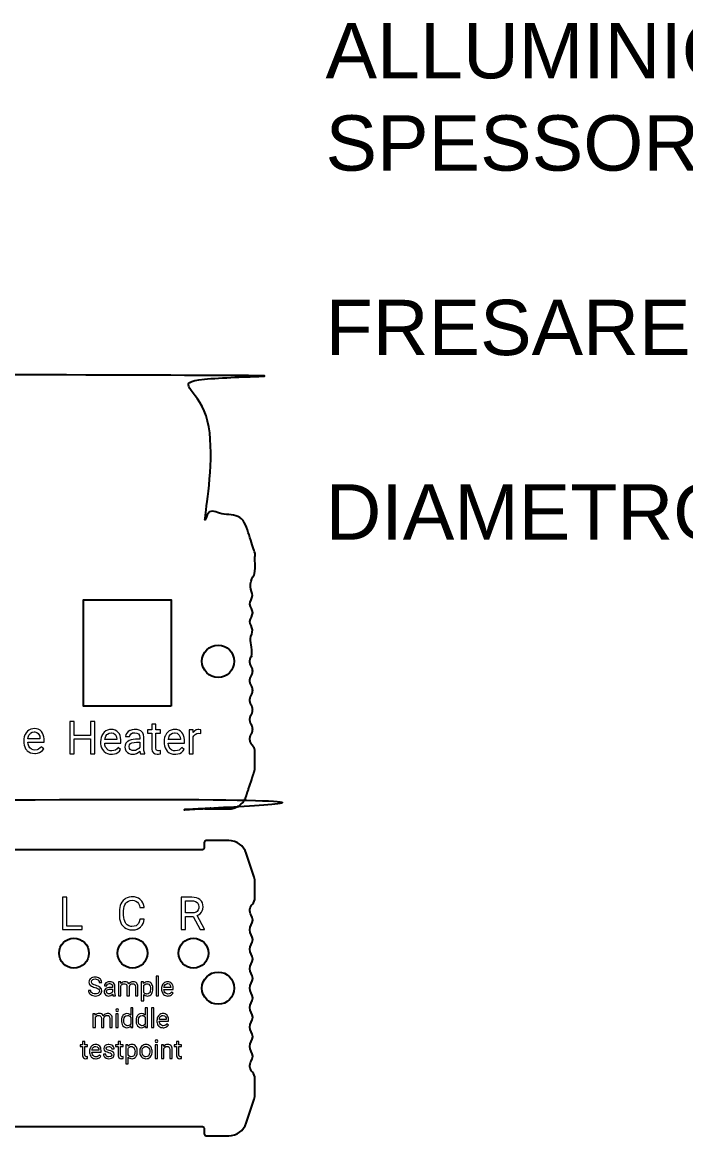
# Model space of a CAD drawing. Header units: inches. Extents: x -13 to 295, y 0 to 121.
# Drawn here: x 69.1 to 141, y 0 to 120.7 of the extents above; entities that cross this region are included whole.
import ezdxf

# ---------------------------------------------------------------- set-up
doc = ezdxf.new("R2010")
doc.units = ezdxf.units.IN
doc.header["$MEASUREMENT"] = 0
doc.layers.add('INCISIONI', color=3, linetype='Continuous')
doc.layers.add('TAGLIO', color=1, linetype='Continuous')
doc.styles.get("Standard").update_dxf_attribs({"font": 'Arial.ttf'})

msp = doc.modelspace()

# ---------------------------------------------------------------- linework, layer by layer
at = {"layer": 'INCISIONI', "color": 3, "lineweight": 0}
for points in [[(74.69, 43.4), (74.69, 44.91), (74.23, 44.91), (74.23, 41.41), (74.69, 41.41), (74.69, 43.03), (76.45, 43.03), (76.45, 41.41), (76.92, 41.41), (76.92, 44.91), (76.45, 44.91), (76.45, 43.4)], [(71.12, 42.16), (71.01, 42.04), (70.84, 41.91), (70.67, 41.84), (70.44, 41.81), (70.26, 41.83), (70.06, 41.91), (69.89, 42.05), (69.88, 42.06), (69.77, 42.23), (69.7, 42.44), (69.67, 42.67), (71.43, 42.67), (71.43, 42.86), (71.42, 43.02), (71.39, 43.25), (71.34, 43.47), (71.26, 43.66), (71.14, 43.81), (71.14, 43.82), (70.99, 43.96), (70.8, 44.07), (70.59, 44.13), (70.36, 44.15), (70.2, 44.13), (69.98, 44.08), (69.78, 43.98), (69.63, 43.86), (69.49, 43.7), (69.37, 43.5), (69.35, 43.46), (69.28, 43.26), (69.24, 43.04), (69.22, 42.81), (69.22, 42.73), (69.23, 42.58), (69.26, 42.35), (69.33, 42.15), (69.43, 41.96), (69.55, 41.8), (69.61, 41.74), (69.78, 41.61), (69.97, 41.52), (70.18, 41.47), (70.41, 41.45), (70.49, 41.45), (70.72, 41.48), (70.92, 41.55), (71.1, 41.65), (71.26, 41.78), (71.39, 41.95)], [(69.79, 43.42), (69.91, 43.59), (69.96, 43.64), (70.14, 43.75), (70.36, 43.78), (70.42, 43.78), (70.63, 43.73), (70.8, 43.6), (70.87, 43.51), (70.95, 43.31), (70.98, 43.07), (70.98, 43.04), (69.68, 43.04), (69.71, 43.21)], [(79.45, 42.08), (79.34, 41.95), (79.17, 41.82), (79, 41.75), (78.77, 41.72), (78.59, 41.74), (78.39, 41.82), (78.22, 41.96), (78.22, 41.97), (78.1, 42.14), (78.02, 42.35), (78, 42.58), (79.76, 42.58), (79.76, 42.77), (79.75, 42.93), (79.72, 43.16), (79.67, 43.38), (79.59, 43.57), (79.48, 43.72), (79.47, 43.73), (79.31, 43.87), (79.13, 43.98), (78.93, 44.04), (78.69, 44.06), (78.53, 44.04), (78.32, 43.99), (78.11, 43.89), (77.96, 43.77), (77.82, 43.61), (77.7, 43.41), (77.68, 43.37), (77.61, 43.17), (77.57, 42.95), (77.55, 42.72), (77.55, 42.64), (77.56, 42.49), (77.59, 42.26), (77.66, 42.06), (77.75, 41.87), (77.89, 41.71), (77.94, 41.65), (78.11, 41.53), (78.3, 41.43), (78.51, 41.38), (78.74, 41.36), (78.83, 41.36), (79.05, 41.39), (79.25, 41.46), (79.43, 41.56), (79.59, 41.69), (79.72, 41.86)], [(78.97, 43.64), (79.13, 43.51), (79.2, 43.42), (79.28, 43.22), (79.31, 42.98), (79.31, 42.95), (78.01, 42.95), (78.05, 43.12), (78.12, 43.33), (78.24, 43.5), (78.29, 43.55), (78.47, 43.66), (78.69, 43.69), (78.75, 43.69)], [(81.77, 43.41), (81.81, 43.19), (81.81, 42.98), (81.38, 42.98), (81.35, 42.98), (81.09, 42.97), (80.87, 42.93), (80.67, 42.86), (80.51, 42.76), (80.44, 42.71), (80.31, 42.55), (80.23, 42.35), (80.2, 42.13), (80.22, 41.94), (80.3, 41.74), (80.45, 41.58), (80.46, 41.56), (80.64, 41.45), (80.84, 41.38), (81.07, 41.36), (81.25, 41.38), (81.45, 41.43), (81.64, 41.54), (81.81, 41.68), (81.83, 41.61), (81.88, 41.41), (82.34, 41.41), (82.34, 41.45), (82.31, 41.55), (82.26, 41.76), (82.25, 42.02), (82.25, 43.21), (82.25, 43.25), (82.21, 43.48), (82.13, 43.68), (81.99, 43.83), (81.92, 43.89), (81.74, 43.98), (81.53, 44.04), (81.28, 44.06), (81.19, 44.05), (80.97, 44.02), (80.77, 43.95), (80.73, 43.94), (80.54, 43.82), (80.39, 43.66), (80.29, 43.5), (80.25, 43.29), (80.7, 43.29), (80.72, 43.41), (80.86, 43.58), (81.03, 43.67), (81.26, 43.7), (81.26, 43.7), (81.5, 43.66), (81.67, 43.56)], [(83.11, 44.64), (83.11, 44.01), (82.63, 44.01), (82.63, 43.66), (83.11, 43.66), (83.11, 42.05), (83.11, 41.93), (83.16, 41.71), (83.26, 41.54), (83.3, 41.5), (83.48, 41.39), (83.71, 41.36), (83.82, 41.37), (84.05, 41.41), (84.05, 41.77), (83.84, 41.74), (83.81, 41.74), (83.62, 41.82), (83.6, 41.83), (83.55, 42.05), (83.55, 43.66), (84.04, 43.66), (84.04, 44.01), (83.55, 44.01), (83.55, 44.64)], [(85.64, 41.36), (85.72, 41.36), (85.94, 41.39), (86.14, 41.46), (86.32, 41.56), (86.48, 41.69), (86.62, 41.86), (86.35, 42.08), (86.23, 41.95), (86.06, 41.82), (85.89, 41.75), (85.66, 41.72), (85.48, 41.74), (85.28, 41.82), (85.11, 41.96), (85.11, 41.97), (84.99, 42.14), (84.92, 42.35), (84.89, 42.58), (86.65, 42.58), (86.65, 42.77), (86.64, 42.93), (86.62, 43.16), (86.56, 43.38), (86.48, 43.57), (86.37, 43.72), (86.36, 43.73), (86.21, 43.87), (86.03, 43.98), (85.82, 44.04), (85.58, 44.06), (85.42, 44.04), (85.21, 43.99), (85.01, 43.89), (84.86, 43.77), (84.71, 43.61), (84.59, 43.41), (84.57, 43.37), (84.5, 43.17), (84.46, 42.95), (84.44, 42.72), (84.44, 42.64), (84.45, 42.49), (84.48, 42.26), (84.55, 42.06), (84.65, 41.87), (84.77, 41.71), (84.83, 41.65), (85, 41.53), (85.19, 41.43), (85.4, 41.38)], [(85.58, 43.69), (85.64, 43.69), (85.85, 43.64), (86.02, 43.51), (86.09, 43.42), (86.17, 43.22), (86.21, 42.98), (86.21, 42.95), (84.9, 42.95), (84.94, 43.12), (85.01, 43.33), (85.13, 43.5), (85.18, 43.55), (85.36, 43.66)], [(87.8, 43.51), (87.98, 43.6), (88.2, 43.63), (88.42, 43.61), (88.42, 44.02), (88.22, 44.06), (88.12, 44.05), (87.92, 44), (87.75, 43.88), (87.6, 43.71), (87.6, 44.01), (87.16, 44.01), (87.16, 41.41), (87.61, 41.41), (87.61, 43.25), (87.66, 43.36)], [(80.69, 41.98), (80.64, 42.19), (80.64, 42.23), (80.69, 42.39), (80.79, 42.51), (80.96, 42.6), (81.18, 42.65), (81.46, 42.67), (81.81, 42.67), (81.81, 42.14), (81.71, 42), (81.54, 41.86), (81.36, 41.78), (81.14, 41.75), (80.97, 41.77), (80.78, 41.87)], [(73.43, 25.85), (73.43, 22.35), (75.55, 22.35), (75.55, 22.73), (73.9, 22.73), (73.9, 25.85)], [(80.18, 25.66), (80.01, 25.51), (79.87, 25.34), (79.76, 25.14), (79.69, 24.95), (79.63, 24.74), (79.6, 24.52), (79.59, 24.28), (79.59, 23.94), (79.59, 23.75), (79.62, 23.52), (79.67, 23.3), (79.75, 23.1), (79.84, 22.92), (79.96, 22.75), (79.99, 22.73), (80.14, 22.58), (80.32, 22.46), (80.51, 22.38), (80.72, 22.32), (80.96, 22.31), (81.07, 22.31), (81.31, 22.34), (81.52, 22.4), (81.71, 22.49), (81.87, 22.61), (81.93, 22.67), (82.06, 22.83), (82.16, 23.02), (82.24, 23.23), (82.28, 23.47), (81.82, 23.47), (81.81, 23.45), (81.75, 23.2), (81.66, 23), (81.54, 22.86), (81.41, 22.77), (81.2, 22.71), (80.96, 22.69), (80.82, 22.7), (80.61, 22.75), (80.44, 22.86), (80.29, 23.02), (80.26, 23.07), (80.17, 23.25), (80.1, 23.45), (80.06, 23.67), (80.05, 23.93), (80.05, 24.27), (80.05, 24.39), (80.08, 24.63), (80.13, 24.85), (80.2, 25.04), (80.3, 25.2), (80.4, 25.31), (80.57, 25.43), (80.77, 25.5), (81, 25.53), (81.18, 25.51), (81.39, 25.45), (81.56, 25.34), (81.56, 25.33), (81.68, 25.19), (81.76, 24.98), (81.82, 24.73), (82.28, 24.73), (82.27, 24.83), (82.22, 25.06), (82.14, 25.26), (82.03, 25.44), (81.89, 25.59), (81.83, 25.65), (81.65, 25.76), (81.45, 25.84), (81.24, 25.89), (81, 25.91), (80.88, 25.9), (80.66, 25.87), (80.45, 25.8), (80.26, 25.71)], [(86.3, 22.35), (86.76, 22.35), (86.76, 23.77), (87.58, 23.77), (88.34, 22.35), (88.84, 22.35), (88.84, 22.38), (88.02, 23.87), (88.18, 23.94), (88.36, 24.07), (88.51, 24.23), (88.59, 24.37), (88.66, 24.57), (88.68, 24.8), (88.68, 24.8), (88.66, 25.04), (88.6, 25.25), (88.51, 25.43), (88.37, 25.58), (88.31, 25.63), (88.14, 25.73), (87.94, 25.79), (87.71, 25.84), (87.46, 25.85), (86.3, 25.85)], [(86.76, 25.47), (87.47, 25.47), (87.65, 25.46), (87.86, 25.4), (88.03, 25.3), (88.1, 25.22), (88.19, 25.03), (88.22, 24.8), (88.21, 24.69), (88.15, 24.49), (88.02, 24.32), (87.91, 24.24), (87.71, 24.17), (87.47, 24.15), (86.76, 24.15)], [(77.66, 15.84), (77.62, 15.96), (77.6, 15.98), (77.52, 16.07), (77.41, 16.15), (77.38, 16.17), (77.28, 16.22), (77.16, 16.26), (77.02, 16.31), (77.01, 16.31), (76.86, 16.36), (76.75, 16.41), (76.66, 16.46), (76.59, 16.55), (76.56, 16.67), (76.56, 16.7), (76.59, 16.82), (76.67, 16.91), (76.72, 16.94), (76.83, 16.98), (76.97, 17), (77.08, 16.99), (77.2, 16.95), (77.3, 16.89), (77.34, 16.84), (77.39, 16.73), (77.41, 16.6), (77.68, 16.6), (77.67, 16.67), (77.64, 16.79), (77.59, 16.91), (77.54, 16.97), (77.45, 17.06), (77.34, 17.13), (77.23, 17.17), (77.11, 17.2), (76.97, 17.21), (76.95, 17.21), (76.81, 17.2), (76.69, 17.17), (76.58, 17.12), (76.48, 17.06), (76.42, 17), (76.35, 16.9), (76.31, 16.79), (76.29, 16.66), (76.29, 16.64), (76.31, 16.52), (76.37, 16.41), (76.45, 16.31), (76.47, 16.29), (76.56, 16.23), (76.67, 16.17), (76.79, 16.12), (76.94, 16.07), (76.97, 16.07), (77.12, 16.02), (77.23, 15.96), (77.31, 15.91), (77.32, 15.91), (77.39, 15.81), (77.42, 15.69), (77.42, 15.67), (77.39, 15.55), (77.31, 15.46), (77.24, 15.42), (77.13, 15.38), (76.99, 15.37), (76.99, 15.37), (76.85, 15.38), (76.73, 15.42), (76.63, 15.48), (76.57, 15.53), (76.51, 15.64), (76.49, 15.76), (76.23, 15.76), (76.24, 15.68), (76.27, 15.56), (76.33, 15.45), (76.39, 15.38), (76.48, 15.3), (76.6, 15.24), (76.61, 15.23), (76.73, 15.19), (76.86, 15.16), (76.99, 15.15), (77.02, 15.15), (77.16, 15.17), (77.29, 15.19), (77.4, 15.24), (77.49, 15.3), (77.55, 15.35), (77.62, 15.45), (77.67, 15.56), (77.68, 15.69), (77.68, 15.71)], [(83.83, 15.18), (83.83, 15.18), (83.83, 17.29), (83.57, 17.29), (83.57, 15.18)], [(78.22, 16.26), (78.24, 16.32), (78.32, 16.42), (78.41, 16.47), (78.54, 16.49), (78.55, 16.49), (78.68, 16.47), (78.78, 16.41), (78.84, 16.33), (78.86, 16.2), (78.86, 16.08), (78.61, 16.08), (78.59, 16.08), (78.45, 16.07), (78.32, 16.05), (78.21, 16.01), (78.11, 15.96), (78.08, 15.93), (78, 15.83), (77.95, 15.72), (77.94, 15.6), (77.95, 15.49), (78, 15.37), (78.08, 15.28), (78.09, 15.27), (78.19, 15.21), (78.31, 15.17), (78.44, 15.15), (78.54, 15.16), (78.65, 15.19), (78.76, 15.26), (78.86, 15.34), (78.87, 15.3), (78.9, 15.18), (79.16, 15.18), (79.16, 15.2), (79.14, 15.26), (79.12, 15.38), (79.11, 15.53), (79.11, 16.21), (79.11, 16.24), (79.09, 16.37), (79.04, 16.48), (78.96, 16.57), (78.92, 16.6), (78.82, 16.65), (78.7, 16.68), (78.56, 16.7), (78.51, 16.69), (78.38, 16.68), (78.26, 16.64), (78.25, 16.63), (78.13, 16.56), (78.05, 16.47), (77.99, 16.37), (77.97, 16.26)], [(78.86, 15.6), (78.8, 15.52), (78.7, 15.44), (78.6, 15.4), (78.47, 15.37), (78.38, 15.39), (78.27, 15.44), (78.22, 15.51), (78.19, 15.63), (78.19, 15.65), (78.22, 15.74), (78.28, 15.81), (78.37, 15.86), (78.5, 15.89), (78.66, 15.9), (78.86, 15.9)], [(79.51, 16.67), (79.51, 15.18), (79.76, 15.18), (79.76, 16.27), (79.79, 16.33), (79.87, 16.41), (79.98, 16.46), (80.1, 16.48), (80.17, 16.48), (80.28, 16.44), (80.36, 16.38), (80.41, 16.28), (80.42, 16.16), (80.42, 15.18), (80.68, 15.18), (80.68, 16.17), (80.68, 16.18), (80.71, 16.3), (80.78, 16.4), (80.79, 16.4), (80.89, 16.46), (81.02, 16.48), (81.04, 16.48), (81.17, 16.46), (81.26, 16.4), (81.27, 16.4), (81.32, 16.3), (81.34, 16.16), (81.34, 15.18), (81.59, 15.18), (81.59, 16.18), (81.59, 16.19), (81.58, 16.32), (81.54, 16.44), (81.49, 16.53), (81.42, 16.6), (81.33, 16.66), (81.22, 16.68), (81.09, 16.7), (81.05, 16.7), (80.93, 16.68), (80.81, 16.63), (80.81, 16.63), (80.7, 16.55), (80.62, 16.46), (80.61, 16.48), (80.54, 16.58), (80.45, 16.64), (80.33, 16.68), (80.2, 16.7), (80.07, 16.68), (79.95, 16.65), (79.85, 16.59), (79.76, 16.5), (79.75, 16.67)], [(82.31, 16.59), (82.22, 16.5), (82.21, 16.67), (81.97, 16.67), (81.97, 14.61), (82.23, 14.61), (82.23, 15.33), (82.3, 15.26), (82.4, 15.2), (82.52, 15.17), (82.65, 15.15), (82.77, 15.17), (82.89, 15.2), (82.99, 15.27), (83.07, 15.36), (83.11, 15.42), (83.16, 15.52), (83.2, 15.64), (83.22, 15.77), (83.23, 15.91), (83.23, 15.93), (83.23, 16.03), (83.21, 16.17), (83.18, 16.29), (83.13, 16.4), (83.07, 16.49), (82.99, 16.58), (82.89, 16.64), (82.78, 16.68), (82.65, 16.7), (82.53, 16.68), (82.41, 16.65)], [(82.51, 15.37), (82.4, 15.4), (82.3, 15.46), (82.23, 15.57), (82.23, 16.28), (82.26, 16.32), (82.35, 16.41), (82.45, 16.46), (82.57, 16.48), (82.67, 16.47), (82.78, 16.42), (82.87, 16.34), (82.89, 16.31), (82.94, 16.2), (82.96, 16.08), (82.97, 15.94), (82.97, 15.85), (82.95, 15.71), (82.92, 15.6), (82.87, 15.51), (82.81, 15.44), (82.7, 15.38), (82.58, 15.36)], [(84.41, 16.53), (84.32, 16.44), (84.25, 16.33), (84.25, 16.3), (84.2, 16.19), (84.18, 16.07), (84.17, 15.93), (84.17, 15.88), (84.17, 15.8), (84.19, 15.67), (84.23, 15.55), (84.29, 15.45), (84.36, 15.35), (84.39, 15.32), (84.49, 15.25), (84.6, 15.2), (84.72, 15.17), (84.85, 15.15), (84.9, 15.16), (85.03, 15.17), (85.14, 15.21), (85.24, 15.27), (85.33, 15.35), (85.41, 15.44), (85.26, 15.56), (85.19, 15.49), (85.09, 15.42), (85, 15.38), (84.86, 15.36), (84.76, 15.37), (84.65, 15.42), (84.55, 15.5), (84.55, 15.5), (84.48, 15.6), (84.44, 15.72), (84.42, 15.85), (85.43, 15.85), (85.43, 15.96), (85.43, 16.05), (85.41, 16.19), (85.38, 16.31), (85.33, 16.41), (85.27, 16.5), (85.26, 16.51), (85.18, 16.59), (85.07, 16.65), (84.95, 16.68), (84.82, 16.7), (84.72, 16.69), (84.61, 16.66), (84.49, 16.6)], [(84.45, 16.16), (84.5, 16.28), (84.56, 16.38), (84.59, 16.4), (84.7, 16.47), (84.82, 16.49), (84.86, 16.49), (84.98, 16.46), (85.07, 16.38), (85.11, 16.33), (85.15, 16.22), (85.17, 16.08), (85.17, 16.06), (84.43, 16.06)], [(79.24, 13.73), (79.2, 13.62), (79.24, 13.52), (79.35, 13.48), (79.46, 13.52), (79.5, 13.62), (79.46, 13.73), (79.35, 13.77)], [(80.4, 13.25), (80.24, 13.23), (80.1, 13.16), (79.98, 13.05), (79.93, 12.98), (79.87, 12.84), (79.83, 12.68), (79.82, 12.49), (79.82, 12.48), (79.82, 12.37), (79.85, 12.2), (79.9, 12.05), (79.98, 11.92), (79.98, 11.92), (80.1, 11.81), (80.24, 11.74), (80.4, 11.71), (80.56, 11.73), (80.71, 11.79), (80.82, 11.9), (80.84, 11.74), (81.07, 11.74), (81.07, 13.85), (80.82, 13.85), (80.82, 13.07), (80.71, 13.16), (80.57, 13.23), (80.4, 13.25)], [(81.99, 13.25), (81.99, 13.25), (81.82, 13.23), (81.68, 13.16), (81.56, 13.05), (81.52, 12.98), (81.45, 12.84), (81.42, 12.68), (81.4, 12.49), (81.4, 12.48), (81.41, 12.37), (81.43, 12.2), (81.49, 12.05), (81.56, 11.92), (81.57, 11.92), (81.69, 11.81), (81.83, 11.74), (81.99, 11.71), (82.15, 11.73), (82.29, 11.79), (82.41, 11.9), (82.42, 11.74), (82.66, 11.74), (82.66, 13.85), (82.4, 13.85), (82.4, 13.07), (82.3, 13.16), (82.16, 13.23)], [(83.32, 11.74), (83.32, 11.74), (83.32, 13.85), (83.07, 13.85), (83.07, 11.74)], [(77.29, 13.24), (77.17, 13.21), (77.07, 13.14), (76.98, 13.06), (76.97, 13.23), (76.73, 13.23), (76.73, 11.74), (76.99, 11.74), (76.99, 12.82), (77.02, 12.88), (77.1, 12.97), (77.2, 13.02), (77.33, 13.04), (77.39, 13.03), (77.5, 13), (77.58, 12.94), (77.63, 12.84), (77.64, 12.71), (77.64, 11.74), (77.9, 11.74), (77.9, 12.73), (77.9, 12.73), (77.93, 12.86), (78.01, 12.95), (78.01, 12.96), (78.11, 13.02), (78.24, 13.04), (78.26, 13.04), (78.4, 13.02), (78.49, 12.96), (78.49, 12.96), (78.54, 12.86), (78.56, 12.72), (78.56, 11.74), (78.81, 11.74), (78.81, 12.73), (78.81, 12.75), (78.8, 12.88), (78.77, 12.99), (78.72, 13.09), (78.64, 13.16), (78.55, 13.21), (78.45, 13.24), (78.32, 13.25), (78.28, 13.25), (78.15, 13.23), (78.04, 13.19), (78.03, 13.18), (77.93, 13.11), (77.84, 13.01), (77.83, 13.04), (77.76, 13.13), (77.67, 13.2), (77.55, 13.24), (77.42, 13.25)], [(79.22, 13.23), (79.22, 11.74), (79.47, 11.74), (79.47, 13.23)], [(80.58, 13.02), (80.71, 12.96), (80.82, 12.83), (80.82, 12.15), (80.75, 12.04), (80.62, 11.96), (80.46, 11.93), (80.45, 11.93), (80.3, 11.97), (80.18, 12.07), (80.14, 12.13), (80.09, 12.28), (80.07, 12.46), (80.08, 12.6), (80.11, 12.77), (80.18, 12.89), (80.19, 12.91), (80.31, 13), (80.47, 13.04)], [(82.04, 11.93), (81.88, 11.97), (81.76, 12.07), (81.72, 12.13), (81.67, 12.28), (81.66, 12.46), (81.66, 12.6), (81.7, 12.77), (81.76, 12.89), (81.77, 12.91), (81.89, 13), (82.05, 13.04), (82.17, 13.02), (82.3, 12.96), (82.4, 12.83), (82.4, 12.15), (82.33, 12.04), (82.21, 11.96), (82.05, 11.93)], [(83.82, 13), (83.75, 12.88), (83.74, 12.86), (83.7, 12.75), (83.68, 12.62), (83.67, 12.49), (83.67, 12.44), (83.67, 12.36), (83.69, 12.23), (83.73, 12.11), (83.78, 12), (83.86, 11.91), (83.89, 11.88), (83.99, 11.81), (84.09, 11.75), (84.22, 11.72), (84.35, 11.71), (84.4, 11.71), (84.52, 11.73), (84.64, 11.77), (84.74, 11.82), (84.83, 11.9), (84.91, 12), (84.75, 12.12), (84.69, 12.05), (84.59, 11.97), (84.5, 11.94), (84.36, 11.92), (84.26, 11.93), (84.15, 11.98), (84.05, 12.06), (84.05, 12.06), (83.98, 12.16), (83.94, 12.28), (83.92, 12.41), (84.93, 12.41), (84.93, 12.51), (84.93, 12.61), (84.91, 12.74), (84.88, 12.87), (84.83, 12.97), (84.77, 13.06), (84.76, 13.07), (84.68, 13.15), (84.57, 13.21), (84.45, 13.24), (84.32, 13.25), (84.23, 13.25), (84.1, 13.21), (83.99, 13.16), (83.9, 13.09)], [(83.95, 12.72), (83.99, 12.84), (84.06, 12.93), (84.09, 12.96), (84.19, 13.02), (84.32, 13.05), (84.35, 13.04), (84.47, 13.01), (84.57, 12.94), (84.61, 12.89), (84.65, 12.78), (84.68, 12.64), (84.68, 12.62), (83.93, 12.62)], [(75.89, 8.61), (75.88, 8.62), (75.86, 8.74), (75.86, 9.67), (76.13, 9.67), (76.13, 9.87), (75.86, 9.87), (75.86, 10.23), (75.6, 10.23), (75.6, 9.87), (75.33, 9.87), (75.33, 9.67), (75.6, 9.67), (75.6, 8.75), (75.6, 8.68), (75.63, 8.55), (75.69, 8.45), (75.71, 8.43), (75.81, 8.37), (75.94, 8.35), (76.01, 8.36), (76.14, 8.38), (76.14, 8.58), (76.02, 8.57), (76, 8.57)], [(77.19, 8.57), (77.06, 8.56), (76.96, 8.57), (76.84, 8.61), (76.75, 8.7), (76.74, 8.7), (76.67, 8.8), (76.63, 8.92), (76.62, 9.05), (77.62, 9.05), (77.62, 9.15), (77.62, 9.25), (77.6, 9.38), (77.57, 9.51), (77.53, 9.61), (77.46, 9.7), (77.46, 9.71), (77.37, 9.79), (77.27, 9.85), (77.15, 9.88), (77.01, 9.89), (76.92, 9.89), (76.8, 9.85), (76.69, 9.8), (76.6, 9.73), (76.51, 9.63), (76.45, 9.52), (76.44, 9.5), (76.4, 9.39), (76.37, 9.26), (76.36, 9.13), (76.36, 9.08), (76.37, 9), (76.39, 8.87), (76.42, 8.75), (76.48, 8.64), (76.55, 8.55), (76.58, 8.52), (76.68, 8.45), (76.79, 8.39), (76.91, 8.36), (77.04, 8.35), (77.09, 8.35), (77.22, 8.37), (77.34, 8.41), (77.44, 8.46), (77.53, 8.54), (77.6, 8.64), (77.45, 8.76), (77.39, 8.69), (77.29, 8.61)], [(77.05, 9.68), (77.17, 9.65), (77.27, 9.58), (77.3, 9.53), (77.35, 9.42), (77.37, 9.28), (77.37, 9.26), (76.62, 9.26), (76.65, 9.36), (76.69, 9.48), (76.76, 9.57), (76.78, 9.6), (76.89, 9.66), (77.01, 9.68)], [(77.94, 9.61), (77.91, 9.46), (77.91, 9.42), (77.96, 9.27), (77.99, 9.23), (78.13, 9.13), (78.26, 9.08), (78.43, 9.03), (78.58, 8.99), (78.7, 8.93), (78.72, 8.92), (78.78, 8.77), (78.78, 8.75), (78.7, 8.62), (78.63, 8.58), (78.46, 8.56), (78.35, 8.57), (78.21, 8.63), (78.16, 8.68), (78.11, 8.84), (77.86, 8.84), (77.87, 8.74), (77.93, 8.59), (78.01, 8.51), (78.15, 8.41), (78.29, 8.37), (78.46, 8.35), (78.58, 8.36), (78.74, 8.4), (78.88, 8.47), (78.91, 8.5), (79.01, 8.63), (79.04, 8.79), (79.03, 8.84), (78.98, 8.99), (78.95, 9.04), (78.81, 9.14), (78.67, 9.19), (78.5, 9.24), (78.36, 9.27), (78.23, 9.33), (78.23, 9.33), (78.16, 9.46), (78.16, 9.49), (78.24, 9.62), (78.29, 9.65), (78.45, 9.68), (78.54, 9.68), (78.68, 9.61), (78.71, 9.58), (78.77, 9.43), (79.02, 9.43), (79.02, 9.49), (78.97, 9.64), (78.87, 9.76), (78.78, 9.82), (78.63, 9.87), (78.45, 9.89), (78.36, 9.89), (78.2, 9.85), (78.06, 9.77), (78.03, 9.74)], [(79.75, 8.61), (79.74, 8.62), (79.71, 8.74), (79.71, 9.67), (79.99, 9.67), (79.99, 9.87), (79.71, 9.87), (79.71, 10.23), (79.46, 10.23), (79.46, 9.87), (79.19, 9.87), (79.19, 9.67), (79.46, 9.67), (79.46, 8.75), (79.46, 8.68), (79.49, 8.55), (79.54, 8.45), (79.57, 8.43), (79.67, 8.37), (79.8, 8.35), (79.87, 8.36), (80, 8.38), (80, 8.58), (79.87, 8.57), (79.86, 8.57)], [(80.62, 9.78), (80.53, 9.7), (80.52, 9.87), (80.29, 9.87), (80.29, 7.81), (80.54, 7.81), (80.54, 8.52), (80.61, 8.46), (80.71, 8.4), (80.83, 8.36), (80.97, 8.35), (81.09, 8.36), (81.2, 8.4), (81.3, 8.47), (81.38, 8.56), (81.42, 8.61), (81.47, 8.72), (81.51, 8.83), (81.53, 8.96), (81.54, 9.1), (81.54, 9.13), (81.54, 9.23), (81.52, 9.37), (81.49, 9.49), (81.45, 9.6), (81.38, 9.69), (81.31, 9.78), (81.2, 9.84), (81.09, 9.88), (80.96, 9.89), (80.84, 9.88), (80.72, 9.85)], [(80.83, 8.56), (80.71, 8.6), (80.62, 8.66), (80.54, 8.76), (80.54, 9.47), (80.57, 9.52), (80.66, 9.61), (80.76, 9.66), (80.89, 9.68), (80.98, 9.67), (81.09, 9.62), (81.18, 9.53), (81.2, 9.5), (81.25, 9.4), (81.28, 9.28), (81.29, 9.13), (81.28, 9.05), (81.27, 8.91), (81.23, 8.8), (81.18, 8.7), (81.12, 8.64), (81.01, 8.58), (80.89, 8.56)], [(82.72, 9.85), (82.6, 9.88), (82.47, 9.89), (82.35, 9.88), (82.23, 9.85), (82.12, 9.8), (82.04, 9.73), (81.95, 9.64), (81.88, 9.53), (81.87, 9.51), (81.83, 9.39), (81.81, 9.27), (81.8, 9.14), (81.8, 9.12), (81.8, 9.01), (81.82, 8.88), (81.86, 8.76), (81.91, 8.65), (81.98, 8.56), (82.02, 8.52), (82.11, 8.45), (82.22, 8.4), (82.34, 8.36), (82.47, 8.35), (82.6, 8.36), (82.72, 8.39), (82.83, 8.45), (82.92, 8.51), (83, 8.61), (83.07, 8.72), (83.07, 8.73), (83.12, 8.85), (83.14, 8.97), (83.15, 9.1), (83.15, 9.12), (83.14, 9.24), (83.12, 9.36), (83.08, 9.48), (83.03, 9.59), (82.96, 9.68), (82.92, 9.72), (82.83, 9.8)], [(82.37, 8.57), (82.26, 8.62), (82.17, 8.71), (82.15, 8.74), (82.09, 8.84), (82.06, 8.97), (82.05, 9.1), (82.06, 9.19), (82.07, 9.33), (82.11, 9.44), (82.17, 9.53), (82.24, 9.61), (82.35, 9.67), (82.47, 9.68), (82.58, 9.67), (82.69, 9.62), (82.78, 9.53), (82.8, 9.5), (82.85, 9.39), (82.88, 9.27), (82.9, 9.14), (82.89, 9.06), (82.87, 8.92), (82.84, 8.81), (82.78, 8.71), (82.7, 8.63), (82.6, 8.58), (82.47, 8.56)], [(83.51, 10.36), (83.47, 10.26), (83.51, 10.16), (83.62, 10.12), (83.73, 10.16), (83.77, 10.26), (83.73, 10.36), (83.62, 10.41)], [(83.49, 9.87), (83.49, 8.38), (83.74, 8.38), (83.74, 9.87)], [(84.4, 9.68), (84.39, 9.87), (84.15, 9.87), (84.15, 8.38), (84.4, 8.38), (84.4, 9.44), (84.46, 9.53), (84.55, 9.61), (84.64, 9.66), (84.77, 9.68), (84.9, 9.66), (84.99, 9.6), (84.99, 9.6), (85.04, 9.5), (85.06, 9.36), (85.06, 8.38), (85.32, 8.38), (85.32, 9.36), (85.32, 9.37), (85.31, 9.51), (85.28, 9.62), (85.23, 9.72), (85.16, 9.8), (85.07, 9.85), (84.97, 9.88), (84.84, 9.89), (84.83, 9.89), (84.7, 9.88), (84.59, 9.84), (84.49, 9.77)], [(86.08, 8.61), (86.08, 8.62), (86.05, 8.74), (86.05, 9.67), (86.32, 9.67), (86.32, 9.87), (86.05, 9.87), (86.05, 10.23), (85.79, 10.23), (85.79, 9.87), (85.52, 9.87), (85.52, 9.67), (85.79, 9.67), (85.79, 8.75), (85.79, 8.68), (85.82, 8.55), (85.88, 8.45), (85.9, 8.43), (86, 8.37), (86.13, 8.35), (86.2, 8.36), (86.33, 8.38), (86.33, 8.58), (86.21, 8.57), (86.19, 8.57)]]:
    msp.add_lwpolyline(points, close=True, dxfattribs=at)
at = {"layer": 'TAGLIO'}
msp.add_lwpolyline([(85.2, 46.59), (75.7, 46.59), (75.7, 58.09), (85.2, 58.09)], close=True, dxfattribs=at)
for centre, radius in [((90.3, 51.44), 1.75), ((74.67, 19.8), 1.62), ((81.02, 19.8), 1.62), ((87.63, 19.8), 1.62), ((90.3, 16), 1.75)]:
    msp.add_circle(centre, radius, dxfattribs=at)
at = {"layer": 'TAGLIO', "lineweight": 25}
msp.add_rational_spline([(89, 35.44), (88.89, 35.44), (88.8, 35.53), (88.8, 35.64), (88.8, 35.64), (88.8, 36.24), (88.8, 36.24), (88.8, 36.36), (88.71, 36.44), (88.6, 36.44), (88.6, 36.44), (5.7, 36.44), (5.7, 36.44), (5.59, 36.44), (5.5, 36.36), (5.5, 36.24), (5.5, 36.24), (5.5, 35.64), (5.5, 35.64), (5.5, 35.53), (5.41, 35.44), (5.3, 35.44), (5.3, 35.44), (2.85, 35.44), (2.85, 35.44), (1.98, 35.44), (1.22, 36), (0.95, 36.82), (0.95, 36.82), (0.1, 39.39), (0.1, 39.39), (0.03, 39.59), (0, 39.8), (0, 40.02), (0, 40.02), (0, 41.64), (0, 41.64), (0, 41.9), (0.1, 42.14), (0.28, 42.33), (0.59, 42.66), (0.64, 43.16), (0.4, 43.54), (0.2, 43.87), (0.2, 44.27), (0.4, 44.6), (0.6, 44.92), (0.6, 45.33), (0.4, 45.65), (0.2, 45.97), (0.2, 46.38), (0.4, 46.7), (0.6, 47.03), (0.6, 47.43), (0.4, 47.76), (0.2, 48.08), (0.2, 48.49), (0.4, 48.81), (0.6, 49.13), (0.6, 49.54), (0.4, 49.86), (0.2, 50.19), (0.2, 50.6), (0.4, 50.92), (0.6, 51.24), (0.6, 51.65), (0.4, 51.97), (0.2, 52.29), (0.2, 52.7), (0.4, 53.03), (0.6, 53.35), (0.6, 53.76), (0.4, 54.08), (0.2, 54.4), (0.2, 54.81), (0.4, 55.13), (0.6, 55.46), (0.6, 55.86), (0.4, 56.19), (0.2, 56.51), (0.2, 56.92), (0.4, 57.24), (0.6, 57.56), (0.6, 57.97), (0.4, 58.29), (0.2, 58.62), (0.2, 59.02), (0.4, 59.35), (0.64, 59.73), (0.59, 60.23), (0.28, 60.56), (0.1, 60.75), (0, 60.99), (0, 61.25), (0, 61.25), (0, 62.87), (0, 62.87), (0, 63.09), (0.03, 63.3), (0.1, 63.5), (0.1, 63.5), (0.95, 66.07), (0.95, 66.07), (1.22, 66.89), (1.98, 67.44), (2.85, 67.44), (2.85, 67.44), (4.08, 67.44), (4.8, 67.44), (5.09, 67.44), (5.3, 67.65), (5.3, 67.94), (5.3, 72.44), (5.3, 76.94), (5.3, 81.44), (5.3, 82.03), (5.71, 82.44), (6.3, 82.44), (33.53, 82.44), (60.77, 82.44), (88, 82.44), (88.59, 82.44), (89, 82.03), (89, 81.44), (89, 76.94), (89, 72.44), (89, 67.94), (89, 67.65), (89.21, 67.44), (89.5, 67.44), (90.22, 67.44), (91.45, 67.44), (91.45, 67.44), (92.32, 67.44), (93.08, 66.89), (93.35, 66.07), (93.35, 66.07), (94.2, 63.5), (94.2, 63.5), (94.27, 63.3), (94.3, 63.09), (94.3, 62.87), (94.3, 62.87), (94.3, 61.25), (94.3, 61.25), (94.3, 60.99), (94.2, 60.75), (94.03, 60.56), (93.71, 60.23), (93.66, 59.73), (93.9, 59.35), (94.1, 59.02), (94.1, 58.62), (93.9, 58.29), (93.7, 57.97), (93.7, 57.56), (93.9, 57.24), (94.1, 56.92), (94.1, 56.51), (93.9, 56.19), (93.7, 55.86), (93.7, 55.46), (93.9, 55.13), (94.1, 54.81), (94.1, 54.4), (93.9, 54.08), (93.7, 53.76), (93.7, 53.35), (93.9, 53.03), (94.1, 52.7), (94.1, 52.29), (93.9, 51.97), (93.7, 51.65), (93.7, 51.24), (93.9, 50.92), (94.1, 50.6), (94.1, 50.19), (93.9, 49.86), (93.7, 49.54), (93.7, 49.13), (93.9, 48.81), (94.1, 48.49), (94.1, 48.08), (93.9, 47.76), (93.7, 47.43), (93.7, 47.03), (93.9, 46.7), (94.1, 46.38), (94.1, 45.97), (93.9, 45.65), (93.7, 45.33), (93.7, 44.92), (93.9, 44.6), (94.1, 44.27), (94.1, 43.87), (93.9, 43.54), (93.66, 43.16), (93.71, 42.66), (94.03, 42.33), (94.2, 42.14), (94.3, 41.9), (94.3, 41.64), (94.3, 41.64), (94.3, 40.02), (94.3, 40.02), (94.3, 39.8), (94.27, 39.59), (94.2, 39.39), (94.2, 39.39), (93.35, 36.82), (93.35, 36.82), (93.08, 36), (92.32, 35.44), (91.45, 35.44), (91.45, 35.44), (89, 35.44), (89, 35.44)], [1, 1, 1, 1, 1, 1, 1, 1, 1, 1, 1, 1, 1, 1, 1, 1, 1, 1, 1, 1, 1, 1, 1, 1, 1, 1, 1, 1, 1, 1, 1, 1, 1, 1, 1, 1, 1, 1, 1, 1, 1, 1, 1, 1, 1, 1, 1, 1, 1, 1, 1, 1, 1, 1, 1, 1, 1, 1, 1, 1, 1, 1, 1, 1, 1, 1, 1, 1, 1, 1, 1, 1, 1, 1, 1, 1, 1, 1, 1, 1, 1, 1, 1, 1, 1, 1, 1, 1, 1, 1, 1, 1, 1, 1, 1, 1, 1, 1, 1, 1, 1, 1, 1, 1, 1, 1, 1, 1, 1, 0.804737854124, 0.804737854124, 1, 1, 1, 1, 0.804737854124, 0.804737854124, 1, 1, 1, 1, 0.804737854124, 0.804737854124, 1, 1, 1, 1, 0.804737854124, 0.804737854124, 1, 1, 1, 1, 1, 1, 1, 1, 1, 1, 1, 1, 1, 1, 1, 1, 1, 1, 1, 1, 1, 1, 1, 1, 1, 1, 1, 1, 1, 1, 1, 1, 1, 1, 1, 1, 1, 1, 1, 1, 1, 1, 1, 1, 1, 1, 1, 1, 1, 1, 1, 1, 1, 1, 1, 1, 1, 1, 1, 1, 1, 1, 1, 1, 1, 1, 1, 1, 1, 1, 1, 1, 1, 1, 1, 1, 1, 1, 1, 1, 1, 1, 1, 1, 1, 1, 1, 1], degree=3, knots=[0, 0, 0, 0, 1, 1, 1, 2, 2, 2, 3, 3, 3, 4, 4, 4, 5, 5, 5, 6, 6, 6, 7, 7, 7, 8, 8, 8, 9, 9, 9, 10, 10, 10, 11, 11, 11, 12, 12, 12, 13, 13, 13, 14, 14, 14, 15, 15, 15, 16, 16, 16, 17, 17, 17, 18, 18, 18, 19, 19, 19, 20, 20, 20, 21, 21, 21, 22, 22, 22, 23, 23, 23, 24, 24, 24, 25, 25, 25, 26, 26, 26, 27, 27, 27, 28, 28, 28, 29, 29, 29, 30, 30, 30, 31, 31, 31, 32, 32, 32, 33, 33, 33, 34, 34, 34, 35, 35, 35, 35.709875, 35.709875, 35.709875, 37.280672, 37.280672, 37.280672, 38.280672, 38.280672, 38.280672, 39.851468, 39.851468, 39.851468, 40.851468, 40.851468, 40.851468, 42.422264, 42.422264, 42.422264, 43.422264, 43.422264, 43.422264, 44.993061, 44.993061, 44.993061, 45.702936, 45.702936, 45.702936, 46.702936, 46.702936, 46.702936, 47.702936, 47.702936, 47.702936, 48.702936, 48.702936, 48.702936, 49.702936, 49.702936, 49.702936, 50.702936, 50.702936, 50.702936, 51.702936, 51.702936, 51.702936, 52.702936, 52.702936, 52.702936, 53.702936, 53.702936, 53.702936, 54.702936, 54.702936, 54.702936, 55.702936, 55.702936, 55.702936, 56.702936, 56.702936, 56.702936, 57.702936, 57.702936, 57.702936, 58.702936, 58.702936, 58.702936, 59.702936, 59.702936, 59.702936, 60.702936, 60.702936, 60.702936, 61.702936, 61.702936, 61.702936, 62.702936, 62.702936, 62.702936, 63.702936, 63.702936, 63.702936, 64.702936, 64.702936, 64.702936, 65.702936, 65.702936, 65.702936, 66.702936, 66.702936, 66.702936, 67.702936, 67.702936, 67.702936, 68.702936, 68.702936, 68.702936, 69.702936, 69.702936, 69.702936, 70.702936, 70.702936, 70.702936, 71.702936, 71.702936, 71.702936, 72.702936, 72.702936, 72.702936, 73.702936, 73.702936, 73.702936, 73.702936], dxfattribs=at)
msp.add_open_spline([(88.8, 0.2), (88.8, 0.2), (88.8, 0.8), (88.8, 0.8), (88.8, 0.91), (88.71, 1), (88.6, 1), (88.6, 1), (5.7, 1), (5.7, 1), (5.59, 1), (5.5, 0.91), (5.5, 0.8), (5.5, 0.8), (5.5, 0.2), (5.5, 0.2), (5.5, 0.09), (5.41, 0), (5.3, 0), (5.3, 0), (2.85, 0), (2.85, 0), (1.98, 0), (1.22, 0.55), (0.95, 1.38), (0.95, 1.38), (0.1, 3.95), (0.1, 3.95), (0.03, 4.15), (0, 4.36), (0, 4.57), (0, 4.57), (0, 6.19), (0, 6.19), (0, 6.45), (0.1, 6.7), (0.28, 6.88), (0.59, 7.21), (0.64, 7.71), (0.4, 8.1), (0.2, 8.42), (0.2, 8.83), (0.4, 9.15), (0.6, 9.47), (0.6, 9.88), (0.4, 10.21), (0.2, 10.53), (0.2, 10.94), (0.4, 11.26), (0.6, 11.58), (0.6, 11.99), (0.4, 12.31), (0.2, 12.64), (0.2, 13.04), (0.4, 13.37), (0.6, 13.69), (0.6, 14.1), (0.4, 14.42), (0.2, 14.74), (0.2, 15.15), (0.4, 15.47), (0.6, 15.8), (0.6, 16.2), (0.4, 16.53), (0.2, 16.85), (0.2, 17.26), (0.4, 17.58), (0.6, 17.9), (0.6, 18.31), (0.4, 18.63), (0.2, 18.96), (0.2, 19.36), (0.4, 19.69), (0.6, 20.01), (0.6, 20.42), (0.4, 20.74), (0.2, 21.06), (0.2, 21.47), (0.4, 21.79), (0.6, 22.12), (0.6, 22.53), (0.4, 22.85), (0.2, 23.17), (0.2, 23.58), (0.4, 23.9), (0.64, 24.29), (0.59, 24.79), (0.28, 25.12), (0.1, 25.3), (0, 25.55), (0, 25.81), (0, 25.81), (0, 27.43), (0, 27.43), (0, 27.64), (0.03, 27.85), (0.1, 28.05), (0.1, 28.05), (0.95, 30.62), (0.95, 30.62), (1.22, 31.45), (1.98, 32), (2.85, 32), (2.85, 32), (5.3, 32), (5.3, 32), (5.41, 32), (5.5, 31.91), (5.5, 31.8), (5.5, 31.8), (5.5, 31.2), (5.5, 31.2), (5.5, 31.09), (5.59, 31), (5.7, 31), (5.7, 31), (88.6, 31), (88.6, 31), (88.71, 31), (88.8, 31.09), (88.8, 31.2), (88.8, 31.2), (88.8, 31.8), (88.8, 31.8), (88.8, 31.91), (88.89, 32), (89, 32), (89, 32), (91.45, 32), (91.45, 32), (92.32, 32), (93.08, 31.45), (93.35, 30.62), (93.35, 30.62), (94.2, 28.05), (94.2, 28.05), (94.27, 27.85), (94.3, 27.64), (94.3, 27.43), (94.3, 27.43), (94.3, 25.81), (94.3, 25.81), (94.3, 25.55), (94.2, 25.3), (94.03, 25.12), (93.71, 24.79), (93.66, 24.29), (93.9, 23.9), (94.1, 23.58), (94.1, 23.17), (93.9, 22.85), (93.7, 22.53), (93.7, 22.12), (93.9, 21.79), (94.1, 21.47), (94.1, 21.06), (93.9, 20.74), (93.7, 20.42), (93.7, 20.01), (93.9, 19.69), (94.1, 19.36), (94.1, 18.96), (93.9, 18.63), (93.7, 18.31), (93.7, 17.9), (93.9, 17.58), (94.1, 17.26), (94.1, 16.85), (93.9, 16.53), (93.7, 16.2), (93.7, 15.8), (93.9, 15.47), (94.1, 15.15), (94.1, 14.74), (93.9, 14.42), (93.7, 14.1), (93.7, 13.69), (93.9, 13.37), (94.1, 13.04), (94.1, 12.64), (93.9, 12.31), (93.7, 11.99), (93.7, 11.58), (93.9, 11.26), (94.1, 10.94), (94.1, 10.53), (93.9, 10.21), (93.7, 9.88), (93.7, 9.47), (93.9, 9.15), (94.1, 8.83), (94.1, 8.42), (93.9, 8.1), (93.66, 7.71), (93.71, 7.21), (94.03, 6.88), (94.2, 6.7), (94.3, 6.45), (94.3, 6.19), (94.3, 6.19), (94.3, 4.57), (94.3, 4.57), (94.3, 4.36), (94.27, 4.15), (94.2, 3.95), (94.2, 3.95), (93.35, 1.38), (93.35, 1.38), (93.08, 0.55), (92.32, 0), (91.45, 0), (91.45, 0), (89, 0), (89, 0), (88.89, 0), (88.8, 0.09), (88.8, 0.2)], degree=3, knots=[0, 0, 0, 0, 1, 1, 1, 2, 2, 2, 3, 3, 3, 4, 4, 4, 5, 5, 5, 6, 6, 6, 7, 7, 7, 8, 8, 8, 9, 9, 9, 10, 10, 10, 11, 11, 11, 12, 12, 12, 13, 13, 13, 14, 14, 14, 15, 15, 15, 16, 16, 16, 17, 17, 17, 18, 18, 18, 19, 19, 19, 20, 20, 20, 21, 21, 21, 22, 22, 22, 23, 23, 23, 24, 24, 24, 25, 25, 25, 26, 26, 26, 27, 27, 27, 28, 28, 28, 29, 29, 29, 30, 30, 30, 31, 31, 31, 32, 32, 32, 33, 33, 33, 34, 34, 34, 35, 35, 35, 36, 36, 36, 37, 37, 37, 38, 38, 38, 39, 39, 39, 40, 40, 40, 41, 41, 41, 42, 42, 42, 43, 43, 43, 44, 44, 44, 45, 45, 45, 46, 46, 46, 47, 47, 47, 48, 48, 48, 49, 49, 49, 50, 50, 50, 51, 51, 51, 52, 52, 52, 53, 53, 53, 54, 54, 54, 55, 55, 55, 56, 56, 56, 57, 57, 57, 58, 58, 58, 59, 59, 59, 60, 60, 60, 61, 61, 61, 62, 62, 62, 63, 63, 63, 64, 64, 64, 65, 65, 65, 66, 66, 66, 67, 67, 67, 68, 68, 68, 69, 69, 69, 70, 70, 70, 71, 71, 71, 72, 72, 72, 72], dxfattribs=at)

# ---------------------------------------------------------------- texts
at = {"insert": (101.95, 120.64), "char_height": 6, "attachment_point": 1}
msp.add_mtext_dynamic_manual_height_columns('ALLUMINIO ANODIZZATO NATURALE \\PSPESSORE 2mm\\P\\PFRESARE INTERNAMENTE IN TUTTI I FORI\\P\\PDIAMETRO MASSIMO AMMISSIBILE FRESA 2mm', width=226.9994, gutter_width=1, heights=[0], dxfattribs=at)

doc.saveas('drawing.dxf')
